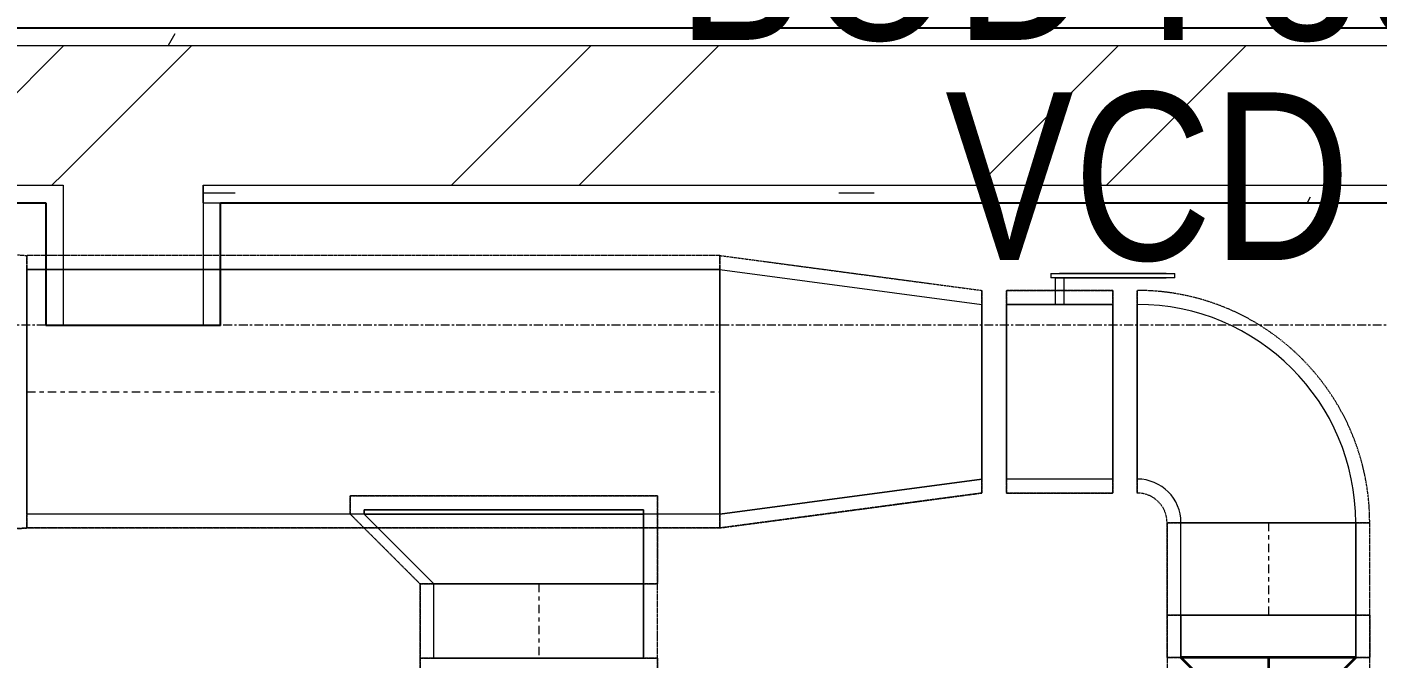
# Model space of a CAD drawing. Header units: inches. Extents: x -83664 to 20107, y -47222 to 19398.
# Drawn here: x -11524 to -9592, y -37241 to -36338 of the extents above; entities that cross this region are included whole.
import ezdxf

# ---------------------------------------------------------------- set-up
doc = ezdxf.new("R2010")
doc.units = ezdxf.units.IN
doc.header["$MEASUREMENT"] = 0
for name, pattern in [('Center', [29.999999, 12, -6, 6, -6]), ('Grid Line', [22.225, 12.7, -3.175, 3.175, -3.175]), ('Hidden 0_50', [1.0584, 0.5292, -0.5292])]:
    doc.linetypes.add(name, pattern=pattern)
for name, color, linetype, lineweight in [('A-WALL', 7, 'Continuous', 9), ('A-WALL-PATT', 7, 'Continuous', 25), ('G-ANNO-TEXT', 7, 'Continuous', 9), ('M-HVAC-DUCT-CNTR', 7, 'Center', 9), ('M-HVAC-DUCT-IDEN', 7, 'Continuous', 18), ('S-GRID', 7, 'Continuous', 9)]:
    doc.layers.add(name, color=color, linetype=linetype, lineweight=lineweight)
doc.layers.add('M-HVAC-DUCT', color=7, linetype='Continuous', lineweight=9, true_color=0xffe97f)
doc.layers.add('M-HVAC-DUCT-PATT', color=7, linetype='Continuous', lineweight=35, true_color=0x007f00)
doc.styles.add('Arial Narrow_21', font='ARIALN.TTF', dxfattribs={"height": 240})
pattern_1 = [(0, (0, 0), (1219.2, 304.8), [50.292, -864.108, 50.292, -864.108, -4876.8]), (0, (0, 0), (1219.2, 304.8), [-1828.8, 50.292, -1778.508, 50.292, -864.108, -2133.6]), (0, (0, 0), (1219.2, 304.8), [-4572, 50.292, -559.308, 50.292, -1473.708]), (120, (457.2, 152.4), (-873.56454, 903.4582), [50.292, -864.108, 50.292, -864.108, -4876.8]), (120, (457.2, 152.4), (-873.56454, 903.4582), [-1828.8, 50.292, -1778.508, 50.292, -864.108, -2133.6]), (120, (457.2, 152.4), (-873.56454, 903.4582), [-4572, 50.292, -559.308, 50.292, -1473.708]), (240, (609.6, 762), (-345.63546, -1208.2582), [50.292, -864.108, 50.292, -864.108, -4876.8]), (240, (609.6, 762), (-345.63546, -1208.2582), [-1828.8, 50.292, -1778.508, 50.292, -864.108, -2133.6]), (240, (609.6, 762), (-345.63546, -1208.2582), [-4572, 50.292, -559.308, 50.292, -1473.708])]
pattern_2 = [(45, (0, 0), (-377.1708, 377.1708), []), (45, (0, 571.5), (-377.1708, 377.1708), [])]

# ---------------------------------------------------------------- blocks, each defined once
blk = doc.blocks.new('M_Rectangular Transition - Length - Standard-7238165-FIRST FLOOR AC CONDITIONING LAYOUT - PART A')
at = {"layer": 'M-HVAC-DUCT', "color": 6, "true_color": 0xff00ff}
for p, q in [((0, 175), (0, -175)), ((0, 175), (375, 125)), ((0, 175), (375, 125)), ((0, -175), (0, 175)), ((375, -125), (375, 125)), ((375, 125), (375, -125)), ((0, -175), (375, -125)), ((375, -125), (0, -175))]:
    blk.add_line(p, q, dxfattribs=at)
blk = doc.blocks.new('M_Rectangular Elbow - Radius - 0_75 W-V60-FIRST FLOOR AC CONDITIONING LAYOUT - PART A')
at = {"layer": 'M-HVAC-DUCT', "color": 6, "true_color": 0xff00ff}
for p, q in [((-125, 187.5), (125, 187.5)), ((125, 187.5), (-125, 187.5)), ((-187.5, 125), (-187.5, -125)), ((-187.5, -125), (-187.5, 125))]:
    blk.add_line(p, q, dxfattribs=at)
for radius, end in [(62.5, 360), (62.5, 0), (312.5, 0), (312.5, 0)]:
    blk.add_arc((-187.5, 187.5), radius, 270, end, dxfattribs=at)
blk = doc.blocks.new('M_Rectangular to Round Transition - Angle - 45 Degree-V63-FIRST FLOOR AC CONDITIONING LAYOUT - PART A')
at = {"layer": 'M-HVAC-DUCT', "color": 6, "true_color": 0xff00ff}
for p, q in [((0, 125), (60.4, 125)), ((60.4, 125), (0, 125)), ((0, 125), (0, -125)), ((0, -125), (0, 125)), ((60.4, 0), (60.4, 125)), ((60.4, 0), (60.4, 125)), ((60.4, -125), (60.4, 0)), ((60.4, -125), (60.4, 0)), ((0, -125), (60.4, -125)), ((60.4, -125), (0, -125))]:
    blk.add_line(p, q, dxfattribs=at)
blk = doc.blocks.new('M_Rectangular Tap - Beveled - Standard-V65-FIRST FLOOR AC CONDITIONING LAYOUT - PART A')
at = {"layer": 'M-HVAC-DUCT', "color": 6, "true_color": 0xff00ff}
for p, q in [((0, 250), (-6.096, 250)), ((-6.096, -150), (-6.096, 250)), ((-6.096, 250), (-6.096, -150)), ((-6.096, 250), (0, 250)), ((100, 150), (0, 250)), ((100, 150), (0, 250)), ((100, 150), (100, -150)), ((100, -150), (100, 150)), ((-6.096, -150), (100, -150)), ((100, -150), (-6.096, -150))]:
    blk.add_line(p, q, dxfattribs=at)
blk = doc.blocks.new('TEMW-ME-DMP-Volume Control Damper - Standard-V101-FIRST FLOOR AC CONDITIONING LAYOUT - PART A')
at = {"layer": 'M-HVAC-DUCT', "color": 6, "true_color": 0xff00ff}
for p, q in [((-165.1, 163.1), (-165.1, 169.4)), ((-152.4, 169.4), (-165.1, 169.4)), ((-165.1, 163.1), (-152.4, 163.1)), ((0, 169.4), (-152.4, 169.4)), ((-152.4, 169.4), (0, 169.4)), ((0, 163.1), (-152.4, 163.1)), ((-152.4, 163.1), (0, 163.1)), ((-6.4, 125), (-6.4, 163.1)), ((6.3, 163.1), (-6.4, 163.1)), ((6.3, 163.1), (-6.4, 163.1)), ((12.7, 169.4), (0, 169.4)), ((0, 163.1), (12.7, 163.1)), ((6.3, 163.1), (6.3, 125)), ((12.7, 169.4), (12.7, 163.1)), ((-76.2, 125), (-76.2, -125)), ((-76.2, -125), (-76.2, 125)), ((76.2, 125), (-76.2, 125)), ((-76.2, 125), (76.2, 125)), ((-76.2, 125), (76.2, 125)), ((-6.4, 125), (6.3, 125)), ((-6.4, 125), (6.3, 125)), ((76.2, 125), (76.2, -125)), ((76.2, -125), (76.2, 125)), ((-76.2, -125), (76.2, -125)), ((-76.2, -125), (76.2, -125)), ((-76.2, -125), (76.2, -125))]:
    blk.add_line(p, q, dxfattribs=at)
blk = doc.blocks.new('TEMW-SMBZ-HO-BM-HVAC-00002_rvt-1-FIRST FLOOR AC CONDITIONING LAYOUT - PART A')
at = {"layer": 'M-HVAC-DUCT', "color": 6, "linetype": 'Hidden 0_50', "true_color": 0xff00ff}
for p, q in [((139557.5, 61732.2), (139932.5, 61707.2)), ((139557.5, 61732.2), (139932.5, 61707.2)), ((139932.5, 61317.2), (139932.5, 61707.2)), ((139932.5, 61707.2), (139932.5, 61317.2)), ((140923.8, 61707.2), (139932.5, 61707.2)), ((140923.8, 61707.2), (139932.5, 61707.2)), ((139932.5, 61317.2), (139932.5, 61707.2)), ((139932.5, 61707.2), (139932.5, 61317.2)), ((140923.8, 61317.2), (140923.8, 61707.2)), ((140923.8, 61707.2), (140923.8, 61317.2)), ((140923.8, 61707.2), (140923.8, 61317.2)), ((140923.8, 61707.2), (141298.8, 61657.2)), ((140923.8, 61707.2), (141298.8, 61657.2)), ((140923.8, 61317.2), (140923.8, 61707.2)), ((141298.8, 61367.2), (141298.8, 61657.2)), ((141298.8, 61657.2), (141298.8, 61367.2)), ((141333.9, 61657.2), (141333.9, 61367.2)), ((141486.3, 61657.2), (141333.9, 61657.2)), ((141333.9, 61657.2), (141486.3, 61657.2)), ((141333.9, 61367.2), (141333.9, 61657.2)), ((141486.3, 61367.2), (141486.3, 61657.2)), ((141486.3, 61657.2), (141486.3, 61367.2)), ((141521.3, 61657.2), (141521.3, 61367.2)), ((141521.3, 61367.2), (141521.3, 61657.2)), ((140394.9, 61337.2), (140394.9, 61363.3)), ((140394.9, 61363.3), (140834.9, 61363.3)), ((140834.9, 61363.3), (140394.9, 61363.3)), ((140394.9, 61363.3), (140394.9, 61337.2)), ((140834.9, 61363.3), (140834.9, 61237.2)), ((140834.9, 61237.2), (140834.9, 61363.3)), ((140923.8, 61317.2), (141298.8, 61367.2)), ((141298.8, 61367.2), (140923.8, 61317.2)), ((141333.9, 61367.2), (141486.3, 61367.2)), ((141486.3, 61367.2), (141333.9, 61367.2)), ((140494.9, 61237.2), (140394.9, 61337.2)), ((140394.9, 61337.2), (140494.9, 61237.2)), ((139557.5, 61292.2), (139932.5, 61317.2)), ((139932.5, 61317.2), (139557.5, 61292.2)), ((139932.5, 61317.2), (140923.8, 61317.2)), ((140923.8, 61317.2), (139932.5, 61317.2)), ((141563.8, 61324.7), (141853.8, 61324.7)), ((141853.8, 61324.7), (141563.8, 61324.7)), ((141563.8, 61324.7), (141563.8, 61192.2)), ((141563.8, 61192.2), (141563.8, 61324.7)), ((141563.8, 61324.7), (141853.8, 61324.7)), ((141853.8, 61324.7), (141563.8, 61324.7)), ((141853.8, 61192.2), (141853.8, 61324.7)), ((141853.8, 61192.2), (141853.8, 61324.7)), ((140834.9, 61237.2), (140494.9, 61237.2)), ((140494.9, 61237.2), (140834.9, 61237.2)), ((140494.9, 61237.2), (140834.9, 61237.2)), ((140834.9, 61237.2), (140494.9, 61237.2)), ((140494.9, 61237.2), (140494.9, 61131.1)), ((140494.9, 61131.1), (140494.9, 61237.2)), ((140834.9, 61131.1), (140834.9, 61237.2)), ((140834.9, 61131.1), (140834.9, 61237.2)), ((141563.8, 61192.2), (141853.8, 61192.2)), ((141853.8, 61192.2), (141563.8, 61192.2)), ((141563.8, 61192.2), (141563.8, 61131.9)), ((141563.8, 61131.9), (141563.8, 61192.2)), ((141563.8, 61192.2), (141853.8, 61192.2)), ((141853.8, 61192.2), (141563.8, 61192.2)), ((141853.8, 61192.2), (141853.8, 61131.9)), ((141853.8, 61131.9), (141853.8, 61192.2)), ((140834.9, 61131.1), (140494.9, 61131.1)), ((140494.9, 61131.1), (140494.9, 60978.7)), ((140494.9, 60978.7), (140494.9, 61131.1)), ((140494.9, 61131.1), (140834.9, 61131.1)), ((140494.9, 61131.1), (140834.9, 61131.1)), ((140834.9, 61131.1), (140494.9, 61131.1)), ((140834.9, 60978.7), (140834.9, 61131.1)), ((140834.9, 61131.1), (140834.9, 60978.7)), ((141563.8, 61131.9), (141563.8, 61106.4)), ((141853.8, 61131.9), (141563.8, 61131.9)), ((141853.8, 61131.9), (141563.8, 61131.9)), ((141563.8, 61131.9), (141708.8, 61131.9)), ((141563.8, 61131.9), (141708.8, 61131.9)), ((141708.8, 61131.9), (141853.8, 61131.9)), ((141708.8, 61131.9), (141853.8, 61131.9)), ((141853.8, 61106.1), (141853.8, 61131.9))]:
    blk.add_line(p, q, dxfattribs=at)
at = {"layer": 'M-HVAC-DUCT', "color": 6, "true_color": 0xff00ff}
for p, q in [((139932.5, 61687.2), (139932.5, 61337.2)), ((139932.5, 61337.2), (139932.5, 61687.2)), ((139932.5, 61687.2), (140923.8, 61687.2)), ((140923.8, 61687.2), (139932.5, 61687.2)), ((140923.8, 61687.2), (140923.8, 61337.2)), ((140923.8, 61337.2), (140923.8, 61687.2)), ((140923.8, 61337.2), (139932.5, 61337.2)), ((140923.8, 61337.2), (139932.5, 61337.2)), ((140814.9, 61343.3), (140414.9, 61343.3)), ((140414.9, 61343.3), (140814.9, 61343.3)), ((140414.9, 61343.3), (140414.9, 61337.2)), ((140414.9, 61337.2), (140414.9, 61343.3)), ((140414.9, 61337.2), (140814.9, 61337.2)), ((140814.9, 61337.2), (140414.9, 61337.2)), ((140814.9, 61337.2), (140814.9, 61343.3)), ((140814.9, 61343.3), (140814.9, 61337.2)), ((141833.8, 61324.7), (141583.8, 61324.7)), ((141583.8, 61324.7), (141833.8, 61324.7)), ((141583.8, 61192.2), (141583.8, 61324.7)), ((141583.8, 61192.2), (141583.8, 61324.7)), ((141833.8, 61324.7), (141833.8, 61192.2)), ((141833.8, 61192.2), (141833.8, 61324.7)), ((140814.9, 61237.2), (140514.9, 61237.2)), ((140514.9, 61237.2), (140814.9, 61237.2)), ((140514.9, 61131.1), (140514.9, 61237.2)), ((140514.9, 61131.1), (140514.9, 61237.2)), ((140814.9, 61237.2), (140814.9, 61131.1)), ((140814.9, 61131.1), (140814.9, 61237.2)), ((141833.8, 61192.2), (141583.8, 61192.2)), ((141583.8, 61192.2), (141833.8, 61192.2)), ((140814.9, 61131.1), (140514.9, 61131.1)), ((140514.9, 61131.1), (140814.9, 61131.1))]:
    blk.add_line(p, q, dxfattribs=at)
at = {"layer": 'M-HVAC-DUCT', "color": 6, "linetype": 'Hidden 0_50', "true_color": 0xff00ff}
for radius in [332.5, 332.5, 42.5, 42.5]:
    blk.add_arc((141521.3, 61324.7), radius, 0, 90, dxfattribs=at)
at = {"layer": 'M-HVAC-DUCT-CNTR', "color": 6, "true_color": 0xff00ff}
for p, q in [((139932.5, 61512.2), (140923.8, 61512.2)), ((141708.8, 61324.7), (141708.8, 61192.2)), ((140664.9, 61237.2), (140664.9, 61131.1))]:
    blk.add_line(p, q, dxfattribs=at)
at = {"layer": 'M-HVAC-DUCT-CNTR', "color": 6, "linetype": 'Continuous', "lineweight": 35, "true_color": 0xff00ff}
blk.add_open_spline([(141708.8, 61131.9), (141708.8, 60883.7), (141705.9, 60656.5), (141705.9, 60656.5)], degree=3, dxfattribs=at)
at = {"layer": 'M-HVAC-DUCT-PATT', "color": 6, "true_color": 0xff00ff}
for p, q in [((141583.8, 61131.9), (141702.5, 61013.4)), ((141833.8, 61131.9), (141583.8, 61131.9)), ((141833.8, 61131.9), (141583.8, 61131.9)), ((141833.8, 61131.9), (141714.8, 61013.3))]:
    blk.add_line(p, q, dxfattribs=at)
at = {"layer": 'M-HVAC-DUCT', "color": 6, "linetype": 'Hidden 0_50', "lineweight": 9, "true_color": 0xff00ff}
blk.add_blockref('M_Rectangular Transition - Length - Standard-7238165-FIRST FLOOR AC CONDITIONING LAYOUT - PART A', (140923.8, 61512.2), dxfattribs=at)
at = {"layer": 'M-HVAC-DUCT', "color": 6, "linetype": 'Hidden 0_50', "lineweight": 9, "true_color": 0xff00ff, "extrusion": (0, 0, -1)}
blk.add_blockref('TEMW-ME-DMP-Volume Control Damper - Standard-V101-FIRST FLOOR AC CONDITIONING LAYOUT - PART A', (-141410.1, 61512.2), dxfattribs=at)
at = {"layer": 'M-HVAC-DUCT', "color": 6, "linetype": 'Hidden 0_50', "lineweight": 9, "true_color": 0xff00ff}
for name, p, rotation in [('M_Rectangular Elbow - Radius - 0_75 W-V60-FIRST FLOOR AC CONDITIONING LAYOUT - PART A', (141708.8, 61512.2), 90), ('M_Rectangular to Round Transition - Angle - 45 Degree-V63-FIRST FLOOR AC CONDITIONING LAYOUT - PART A', (141708.8, 61192.2), 270)]:
    blk.add_blockref(name, p, dxfattribs=dict(at, rotation=rotation))
at = {"layer": 'M-HVAC-DUCT', "color": 6, "linetype": 'Hidden 0_50', "lineweight": 9, "true_color": 0xff00ff, "extrusion": (0, 0, -1), "rotation": 270}
blk.add_blockref('M_Rectangular Tap - Beveled - Standard-V65-FIRST FLOOR AC CONDITIONING LAYOUT - PART A', (-140664.9, 61337.2), dxfattribs=at)
blk = doc.blocks.new('TEMW-SMBZ-HO-BM-HVAC-00002_rvt-2-FIRST FLOOR AC CONDITIONING LAYOUT - PART A')
at = {"layer": 'M-HVAC-DUCT', "color": 6, "linetype": 'Hidden 0_50', "true_color": 0xff00ff}
for p, q in [((139557.5, 61732.2), (139932.5, 61707.2)), ((139557.5, 61732.2), (139932.5, 61707.2)), ((139932.5, 61317.2), (139932.5, 61707.2)), ((139932.5, 61707.2), (139932.5, 61317.2)), ((140923.8, 61707.2), (139932.5, 61707.2)), ((140923.8, 61707.2), (139932.5, 61707.2)), ((139932.5, 61317.2), (139932.5, 61707.2)), ((139932.5, 61707.2), (139932.5, 61317.2)), ((140923.8, 61317.2), (140923.8, 61707.2)), ((140923.8, 61707.2), (140923.8, 61317.2)), ((140923.8, 61707.2), (140923.8, 61317.2)), ((140923.8, 61707.2), (141298.8, 61657.2)), ((140923.8, 61707.2), (141298.8, 61657.2)), ((140923.8, 61317.2), (140923.8, 61707.2)), ((141298.8, 61367.2), (141298.8, 61657.2)), ((141298.8, 61657.2), (141298.8, 61367.2)), ((141333.9, 61657.2), (141333.9, 61367.2)), ((141486.3, 61657.2), (141333.9, 61657.2)), ((141333.9, 61657.2), (141486.3, 61657.2)), ((141333.9, 61367.2), (141333.9, 61657.2)), ((141486.3, 61367.2), (141486.3, 61657.2)), ((141486.3, 61657.2), (141486.3, 61367.2)), ((141521.3, 61657.2), (141521.3, 61367.2)), ((141521.3, 61367.2), (141521.3, 61657.2)), ((140394.9, 61337.2), (140394.9, 61363.3)), ((140394.9, 61363.3), (140834.9, 61363.3)), ((140834.9, 61363.3), (140394.9, 61363.3)), ((140394.9, 61363.3), (140394.9, 61337.2)), ((140834.9, 61363.3), (140834.9, 61237.2)), ((140834.9, 61237.2), (140834.9, 61363.3)), ((140923.8, 61317.2), (141298.8, 61367.2)), ((141298.8, 61367.2), (140923.8, 61317.2)), ((141333.9, 61367.2), (141486.3, 61367.2)), ((141486.3, 61367.2), (141333.9, 61367.2)), ((140494.9, 61237.2), (140394.9, 61337.2)), ((140394.9, 61337.2), (140494.9, 61237.2)), ((139557.5, 61292.2), (139932.5, 61317.2)), ((139932.5, 61317.2), (139557.5, 61292.2)), ((139932.5, 61317.2), (140923.8, 61317.2)), ((140923.8, 61317.2), (139932.5, 61317.2)), ((141563.8, 61324.7), (141853.8, 61324.7)), ((141853.8, 61324.7), (141563.8, 61324.7)), ((141563.8, 61324.7), (141563.8, 61192.2)), ((141563.8, 61192.2), (141563.8, 61324.7)), ((141563.8, 61324.7), (141853.8, 61324.7)), ((141853.8, 61324.7), (141563.8, 61324.7)), ((141853.8, 61192.2), (141853.8, 61324.7)), ((141853.8, 61192.2), (141853.8, 61324.7)), ((140834.9, 61237.2), (140494.9, 61237.2)), ((140494.9, 61237.2), (140834.9, 61237.2)), ((140494.9, 61237.2), (140834.9, 61237.2)), ((140834.9, 61237.2), (140494.9, 61237.2)), ((140494.9, 61237.2), (140494.9, 61131.1)), ((140494.9, 61131.1), (140494.9, 61237.2)), ((140834.9, 61131.1), (140834.9, 61237.2)), ((140834.9, 61131.1), (140834.9, 61237.2)), ((141563.8, 61192.2), (141853.8, 61192.2)), ((141853.8, 61192.2), (141563.8, 61192.2)), ((141563.8, 61192.2), (141563.8, 61131.9)), ((141563.8, 61131.9), (141563.8, 61192.2)), ((141563.8, 61192.2), (141853.8, 61192.2)), ((141853.8, 61192.2), (141563.8, 61192.2)), ((141853.8, 61192.2), (141853.8, 61131.9)), ((141853.8, 61131.9), (141853.8, 61192.2)), ((140834.9, 61131.1), (140494.9, 61131.1)), ((140494.9, 61131.1), (140494.9, 60978.7)), ((140494.9, 60978.7), (140494.9, 61131.1)), ((140494.9, 61131.1), (140834.9, 61131.1)), ((140494.9, 61131.1), (140834.9, 61131.1)), ((140834.9, 61131.1), (140494.9, 61131.1)), ((140834.9, 60978.7), (140834.9, 61131.1)), ((140834.9, 61131.1), (140834.9, 60978.7)), ((141563.8, 61131.9), (141563.8, 61106.4)), ((141853.8, 61131.9), (141563.8, 61131.9)), ((141853.8, 61131.9), (141563.8, 61131.9)), ((141563.8, 61131.9), (141708.8, 61131.9)), ((141563.8, 61131.9), (141708.8, 61131.9)), ((141708.8, 61131.9), (141853.8, 61131.9)), ((141708.8, 61131.9), (141853.8, 61131.9)), ((141853.8, 61106.1), (141853.8, 61131.9))]:
    blk.add_line(p, q, dxfattribs=at)
at = {"layer": 'M-HVAC-DUCT', "color": 6, "true_color": 0xff00ff}
for p, q in [((139932.5, 61687.2), (139932.5, 61337.2)), ((139932.5, 61337.2), (139932.5, 61687.2)), ((139932.5, 61687.2), (140923.8, 61687.2)), ((140923.8, 61687.2), (139932.5, 61687.2)), ((140923.8, 61687.2), (140923.8, 61337.2)), ((140923.8, 61337.2), (140923.8, 61687.2)), ((140923.8, 61337.2), (139932.5, 61337.2)), ((140923.8, 61337.2), (139932.5, 61337.2)), ((140814.9, 61343.3), (140414.9, 61343.3)), ((140414.9, 61343.3), (140814.9, 61343.3)), ((140414.9, 61343.3), (140414.9, 61337.2)), ((140414.9, 61337.2), (140414.9, 61343.3)), ((140414.9, 61337.2), (140814.9, 61337.2)), ((140814.9, 61337.2), (140414.9, 61337.2)), ((140814.9, 61337.2), (140814.9, 61343.3)), ((140814.9, 61343.3), (140814.9, 61337.2)), ((141833.8, 61324.7), (141583.8, 61324.7)), ((141583.8, 61324.7), (141833.8, 61324.7)), ((141583.8, 61192.2), (141583.8, 61324.7)), ((141583.8, 61192.2), (141583.8, 61324.7)), ((141833.8, 61324.7), (141833.8, 61192.2)), ((141833.8, 61192.2), (141833.8, 61324.7)), ((140814.9, 61237.2), (140514.9, 61237.2)), ((140514.9, 61237.2), (140814.9, 61237.2)), ((140514.9, 61131.1), (140514.9, 61237.2)), ((140514.9, 61131.1), (140514.9, 61237.2)), ((140814.9, 61237.2), (140814.9, 61131.1)), ((140814.9, 61131.1), (140814.9, 61237.2)), ((141833.8, 61192.2), (141583.8, 61192.2)), ((141583.8, 61192.2), (141833.8, 61192.2)), ((140814.9, 61131.1), (140514.9, 61131.1)), ((140514.9, 61131.1), (140814.9, 61131.1))]:
    blk.add_line(p, q, dxfattribs=at)
at = {"layer": 'M-HVAC-DUCT', "color": 6, "linetype": 'Hidden 0_50', "true_color": 0xff00ff}
for radius in [332.5, 332.5, 42.5, 42.5]:
    blk.add_arc((141521.3, 61324.7), radius, 0, 90, dxfattribs=at)
at = {"layer": 'M-HVAC-DUCT-CNTR', "color": 6, "true_color": 0xff00ff}
for p, q in [((139932.5, 61512.2), (140923.8, 61512.2)), ((141708.8, 61324.7), (141708.8, 61192.2)), ((140664.9, 61237.2), (140664.9, 61131.1))]:
    blk.add_line(p, q, dxfattribs=at)
at = {"layer": 'M-HVAC-DUCT-CNTR', "color": 6, "linetype": 'Continuous', "lineweight": 35, "true_color": 0xff00ff}
blk.add_open_spline([(141708.8, 61131.9), (141708.8, 60883.7), (141705.9, 60656.5), (141705.9, 60656.5)], degree=3, dxfattribs=at)
at = {"layer": 'M-HVAC-DUCT-PATT', "color": 6, "true_color": 0xff00ff}
for p, q in [((141583.8, 61131.9), (141702.5, 61013.4)), ((141833.8, 61131.9), (141583.8, 61131.9)), ((141833.8, 61131.9), (141583.8, 61131.9)), ((141833.8, 61131.9), (141714.8, 61013.3))]:
    blk.add_line(p, q, dxfattribs=at)
at = {"layer": 'M-HVAC-DUCT', "color": 6, "linetype": 'Hidden 0_50', "lineweight": 9, "true_color": 0xff00ff}
blk.add_blockref('M_Rectangular Transition - Length - Standard-7238165-FIRST FLOOR AC CONDITIONING LAYOUT - PART A', (140923.8, 61512.2), dxfattribs=at)
at = {"layer": 'M-HVAC-DUCT', "color": 6, "linetype": 'Hidden 0_50', "lineweight": 9, "true_color": 0xff00ff, "extrusion": (0, 0, -1)}
blk.add_blockref('TEMW-ME-DMP-Volume Control Damper - Standard-V101-FIRST FLOOR AC CONDITIONING LAYOUT - PART A', (-141410.1, 61512.2), dxfattribs=at)
at = {"layer": 'M-HVAC-DUCT', "color": 6, "linetype": 'Hidden 0_50', "lineweight": 9, "true_color": 0xff00ff}
for name, p, rotation in [('M_Rectangular Elbow - Radius - 0_75 W-V60-FIRST FLOOR AC CONDITIONING LAYOUT - PART A', (141708.8, 61512.2), 90), ('M_Rectangular to Round Transition - Angle - 45 Degree-V63-FIRST FLOOR AC CONDITIONING LAYOUT - PART A', (141708.8, 61192.2), 270)]:
    blk.add_blockref(name, p, dxfattribs=dict(at, rotation=rotation))
at = {"layer": 'M-HVAC-DUCT', "color": 6, "linetype": 'Hidden 0_50', "lineweight": 9, "true_color": 0xff00ff, "extrusion": (0, 0, -1), "rotation": 270}
blk.add_blockref('M_Rectangular Tap - Beveled - Standard-V65-FIRST FLOOR AC CONDITIONING LAYOUT - PART A', (-140664.9, 61337.2), dxfattribs=at)
blk = doc.blocks.new('SMBZ_Hospital Arch Model_2026_01_29_rvt-1-FIRST FLOOR AC CONDITIONING LAYOUT - PART A')
at = {"layer": 'A-WALL-PATT', "lineweight": 9, "true_color": 0xbbbbbb}
h = blk.add_hatch(dxfattribs=at)
h.set_pattern_fill('FP_13', color=9, style=0, pattern_type=2)
h.set_pattern_definition(pattern_1)
h.paths.add_polyline_path([(139984.4, 62007.7), (140184.4, 62007.7), (140184.4, 62032.7), (133909.4, 62032.7), (133909.4, 62007.7), (139959.4, 62007.7)])
h = blk.add_hatch(dxfattribs=at)
h.set_pattern_fill('FP_12', color=9, style=0, pattern_type=2)
h.set_pattern_definition(pattern_2)
h.paths.add_polyline_path([(139984.4, 61807.7), (139984.4, 62007.7), (133909.4, 62007.7), (133909.4, 61807.7), (139959.4, 61807.7)])
h.paths.add_polyline_path([(136079.2, 61854.6), (135685.8, 61854.6), (135685.8, 62004.6), (136159.8, 62004.6), (136159.8, 61854.6)])
h = blk.add_hatch(dxfattribs=at)
h.set_pattern_fill('FP_12', color=9, style=0, pattern_type=2)
h.set_pattern_definition(pattern_2)
h.paths.add_polyline_path([(140184.4, 61607.7), (140184.4, 62007.7), (139984.4, 62007.7), (139984.4, 61607.7), (140034.9, 61607.7)])
h = blk.add_hatch(dxfattribs=at)
h.set_pattern_fill('FP_12', color=9, style=0, pattern_type=2)
h.set_pattern_definition(pattern_2)
h.paths.add_polyline_path([(140826, 61807.7), (142059.4, 61807.7), (142059.4, 62007.7), (140184.4, 62007.7), (140184.4, 61807.7), (140209.4, 61807.7)])
h = blk.add_hatch(dxfattribs=at)
h.set_pattern_fill('FP_13', color=9, style=0, pattern_type=2)
h.set_pattern_definition(pattern_1)
h.paths.add_polyline_path([(139959.4, 61782.7), (139959.4, 61807.7), (133909.4, 61807.7), (133909.4, 61782.7), (139243.8, 61782.7)])
h = blk.add_hatch(dxfattribs=at)
h.set_pattern_fill('FP_13', color=9, style=0, pattern_type=2)
h.set_pattern_definition(pattern_1)
h.paths.add_polyline_path([(142059.4, 61782.7), (142059.4, 61807.7), (140184.4, 61807.7), (140184.4, 61782.7), (140826, 61782.7)])
at = {"layer": 'A-WALL', "color": 9, "lineweight": 25, "true_color": 0xbbbbbb}
for p, q in [((139959.4, 62032.7), (133909.4, 62032.7)), ((140184.4, 62032.7), (139959.4, 62032.7)), ((140209.4, 62032.7), (140184.4, 62032.7)), ((142059.4, 62032.7), (140209.4, 62032.7)), ((133909.4, 61782.7), (139959.4, 61782.7)), ((139959.4, 61782.7), (139959.4, 61607.7)), ((140209.4, 61782.7), (142059.4, 61782.7)), ((140209.4, 61607.7), (140209.4, 61782.7)), ((139959.4, 61607.7), (140209.4, 61607.7))]:
    blk.add_line(p, q, dxfattribs=at)
at = {"layer": 'A-WALL', "color": 9, "true_color": 0xbbbbbb}
for p, q in [((139959.4, 62032.7), (133909.4, 62032.7)), ((139959.4, 62032.7), (140209.4, 62032.7)), ((142059.4, 62032.7), (140209.4, 62032.7)), ((133909.4, 62007.7), (139959.4, 62007.7)), ((139959.4, 62007.7), (139984.4, 62007.7)), ((139984.4, 62007.7), (140184.4, 62007.7)), ((140184.4, 62007.7), (140209.4, 62007.7)), ((140209.4, 62007.7), (142059.4, 62007.7)), ((133909.4, 61807.7), (139959.4, 61807.7)), ((139959.4, 61807.7), (139984.4, 61807.7)), ((139984.4, 61807.7), (139984.4, 61607.7)), ((140184.4, 61782.7), (140184.4, 61807.7)), ((140184.4, 61807.7), (140209.4, 61807.7)), ((140184.4, 61807.7), (140184.4, 61782.7)), ((140209.4, 61807.7), (142059.4, 61807.7)), ((133909.4, 61782.7), (139959.4, 61782.7)), ((139959.4, 61782.7), (139959.4, 61607.7)), ((140184.4, 61782.7), (140209.4, 61782.7)), ((140184.4, 61782.7), (140184.4, 61607.7)), ((140209.4, 61782.7), (142059.4, 61782.7)), ((140209.4, 61607.7), (140209.4, 61782.7)), ((140209.4, 61607.7), (139959.4, 61607.7))]:
    blk.add_line(p, q, dxfattribs=at)

msp = doc.modelspace()

# ---------------------------------------------------------------- linework, layer by layer
at = {"layer": 'S-GRID', "color": 254, "linetype": 'Grid Line', "true_color": 0xdcdcdc}
msp.add_line((20106.7, -36764.5), (-81517, -36764.5), dxfattribs=at)

# ---------------------------------------------------------------- block references
at = {"lineweight": 5}
for name in ['SMBZ_Hospital Arch Model_2026_01_29_rvt-1-FIRST FLOOR AC CONDITIONING LAYOUT - PART A', 'TEMW-SMBZ-HO-BM-HVAC-00002_rvt-1-FIRST FLOOR AC CONDITIONING LAYOUT - PART A', 'TEMW-SMBZ-HO-BM-HVAC-00002_rvt-2-FIRST FLOOR AC CONDITIONING LAYOUT - PART A']:
    msp.add_blockref(name, (-151456.7, -98372.2), dxfattribs=at)

# ---------------------------------------------------------------- texts
at = {"layer": 'G-ANNO-TEXT', "insert": (-10210.2, -36431.5), "char_height": 240, "width": 733.544, "attachment_point": 1, "style": 'Arial Narrow_21'}
msp.add_mtext('VCD', dxfattribs=at)
at = {"layer": 'M-HVAC-DUCT-IDEN', "lineweight": 9, "insert": (-10594.2, -36116.4), "char_height": 240, "width": 1803.797, "attachment_point": 1, "style": 'Arial Narrow_21'}
msp.add_mtext('BOD : 3680', dxfattribs=at)

doc.saveas('drawing.dxf')
